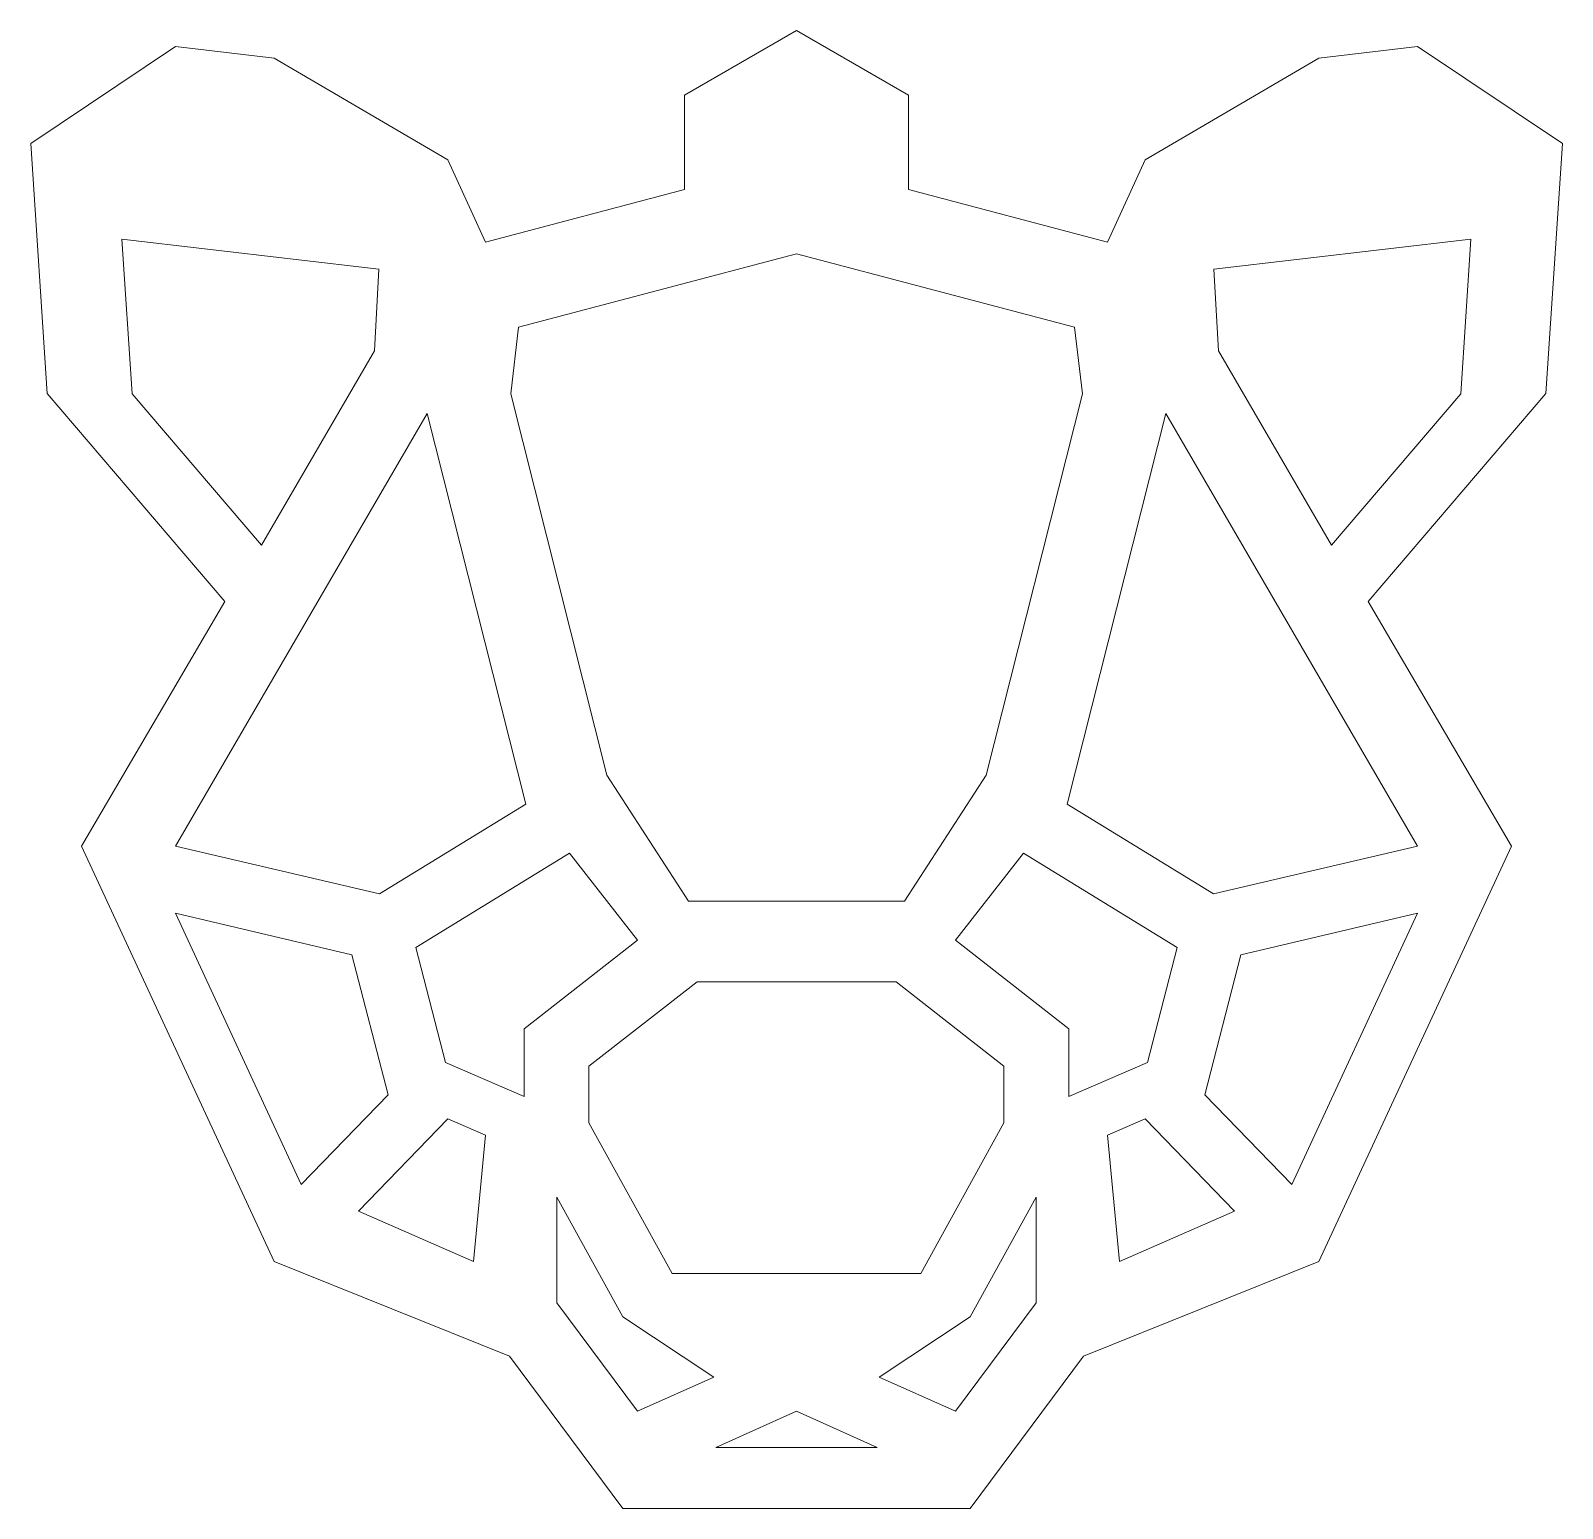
# Model space of a CAD drawing. Header units: millimetres. Extents: x 59 to 196, y 61 to 193.
import ezdxf

# ---------------------------------------------------------------- set-up
doc = ezdxf.new("R2010")
doc.units = ezdxf.units.MM

msp = doc.modelspace()

# ---------------------------------------------------------------- linework, layer by layer
at = {"color": 7, "linetype": 'Continuous', "lineweight": 15}
for p, q in [((127.7, 192.51), (117.7, 186.74)), ((137.7, 186.74), (127.7, 192.51)), ((72.25, 191.1), (59.32, 182.43)), ((81.05, 190.06), (72.25, 191.1)), ((183.15, 191.1), (174.35, 190.06)), ((196.09, 182.43), (183.15, 191.1)), ((96.58, 180.97), (81.05, 190.06)), ((174.35, 190.06), (158.83, 180.97)), ((117.7, 186.74), (117.7, 178.32)), ((137.7, 178.32), (137.7, 186.74)), ((59.32, 182.43), (60.79, 160.11)), ((194.62, 160.11), (196.09, 182.43)), ((99.94, 173.63), (96.58, 180.97)), ((158.83, 180.97), (155.46, 173.63)), ((117.7, 178.32), (99.94, 173.63)), ((155.46, 173.63), (137.7, 178.32)), ((67.47, 173.9), (68.39, 160.08)), ((90.42, 171.2), (67.47, 173.9)), ((187.93, 173.9), (164.98, 171.2)), ((187.02, 160.08), (187.93, 173.9)), ((127.7, 172.58), (102.88, 166.02)), ((152.53, 166.02), (127.7, 172.58)), ((90.03, 163.92), (90.42, 171.2)), ((164.98, 171.2), (165.38, 163.92)), ((102.88, 166.02), (102.18, 160.08)), ((153.23, 160.08), (152.53, 166.02)), ((79.93, 146.57), (90.03, 163.92)), ((165.38, 163.92), (175.48, 146.57)), ((60.79, 160.11), (76.65, 141.54)), ((68.39, 160.08), (79.93, 146.57)), ((102.18, 160.08), (110.77, 126.04)), ((144.64, 126.04), (153.23, 160.08)), ((175.48, 146.57), (187.02, 160.08)), ((178.75, 141.54), (194.62, 160.11)), ((94.73, 158.33), (72.25, 119.7)), ((103.53, 123.43), (94.73, 158.33)), ((160.68, 158.33), (151.87, 123.43)), ((183.15, 119.7), (160.68, 158.33)), ((76.65, 141.54), (63.86, 119.7)), ((191.55, 119.7), (178.75, 141.54)), ((110.77, 126.04), (118.06, 114.77)), ((137.35, 114.77), (144.64, 126.04)), ((90.48, 115.43), (103.53, 123.43)), ((151.87, 123.43), (164.93, 115.43)), ((63.86, 119.7), (81.05, 82.61)), ((72.25, 119.7), (90.48, 115.43)), ((107.44, 119.05), (93.71, 110.64)), ((113.51, 111.28), (107.44, 119.05)), ((147.96, 119.05), (141.9, 111.28)), ((161.69, 110.64), (147.96, 119.05)), ((164.93, 115.43), (183.15, 119.7)), ((174.35, 82.61), (191.55, 119.7)), ((72.25, 113.69), (83.48, 89.47)), ((88.01, 109.99), (72.25, 113.69)), ((118.06, 114.77), (137.35, 114.77)), ((183.15, 113.69), (167.39, 109.99)), ((171.92, 89.47), (183.15, 113.69)), ((103.38, 103.38), (113.51, 111.28)), ((141.9, 111.28), (152.02, 103.38)), ((91.24, 97.49), (88.01, 109.99)), ((93.71, 110.64), (96.36, 100.37)), ((159.04, 100.37), (161.69, 110.64)), ((167.39, 109.99), (164.17, 97.49)), ((118.82, 107.57), (109.17, 100.04)), ((136.59, 107.57), (118.82, 107.57)), ((146.23, 100.04), (136.59, 107.57)), ((103.38, 97.32), (103.38, 103.38)), ((152.02, 103.38), (152.02, 97.32)), ((96.36, 100.37), (103.38, 97.32)), ((109.17, 100.04), (109.17, 94.97)), ((146.23, 94.97), (146.23, 100.04)), ((152.02, 97.32), (159.04, 100.37)), ((83.48, 89.47), (91.24, 97.49)), ((164.17, 97.49), (171.92, 89.47)), ((96.58, 95.35), (88.58, 87.08)), ((99.94, 93.89), (96.58, 95.35)), ((109.17, 94.97), (116.61, 81.53)), ((138.8, 81.53), (146.23, 94.97)), ((158.83, 95.35), (155.46, 93.89)), ((166.82, 87.08), (158.83, 95.35)), ((98.87, 82.61), (99.94, 93.89)), ((155.46, 93.89), (156.53, 82.61)), ((106.3, 88.33), (106.3, 78.9)), ((112.21, 77.66), (106.3, 88.33)), ((149.11, 88.33), (143.2, 77.66)), ((149.11, 78.9), (149.11, 88.33)), ((88.58, 87.08), (98.87, 82.61)), ((156.53, 82.61), (166.82, 87.08)), ((81.05, 82.61), (102.07, 74.15)), ((153.34, 74.15), (174.35, 82.61)), ((116.61, 81.53), (138.8, 81.53)), ((106.3, 78.9), (113.51, 69.22)), ((141.9, 69.22), (149.11, 78.9)), ((120.31, 72.27), (112.21, 77.66)), ((143.2, 77.66), (135.09, 72.27)), ((102.07, 74.15), (112.21, 60.55)), ((143.2, 60.55), (153.34, 74.15)), ((113.51, 69.22), (120.31, 72.27)), ((135.09, 72.27), (141.9, 69.22)), ((127.7, 69.22), (120.5, 66)), ((134.9, 66), (127.7, 69.22)), ((120.5, 66), (134.9, 66)), ((112.21, 60.55), (143.2, 60.55))]:
    msp.add_line(p, q, dxfattribs=at)

doc.saveas('drawing.dxf')
